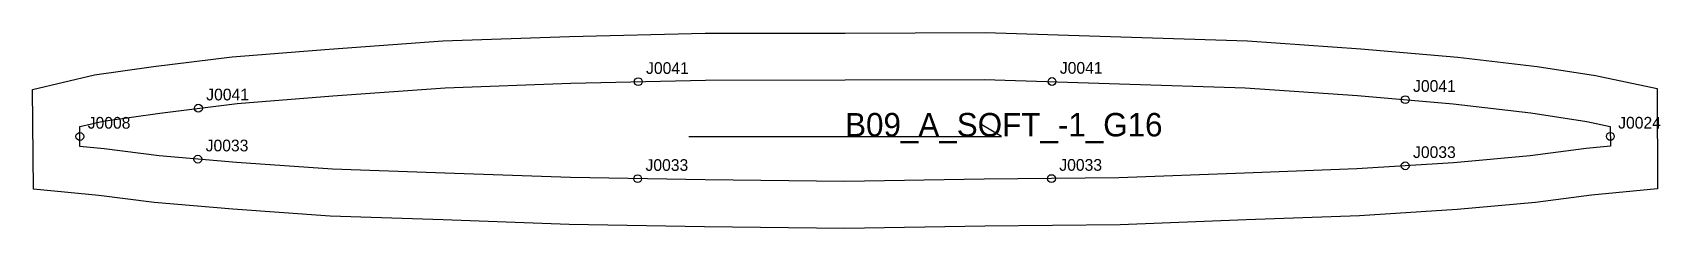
# Model space of a CAD drawing. Header units: millimetres. Extents: x -12 to 404, y -26 to 24.
import ezdxf

# ---------------------------------------------------------------- set-up
doc = ezdxf.new("R2010")
doc.units = ezdxf.units.MM
for name, color, linetype in [('CUT', 1, 'Continuous'), ('GRAIN', 3, 'Continuous'), ('LABEL', 7, 'Continuous'), ('NOTCH', 2, 'Continuous'), ('SEW', 5, 'Continuous')]:
    doc.layers.add(name, color=color, linetype=linetype)

msp = doc.modelspace()

# ---------------------------------------------------------------- linework, layer by layer
at = {"layer": 'CUT'}
msp.add_lwpolyline([(-12.08, 9.51), (3.77, 13.19), (18.88, 15.35), (39, 17.84), (63.82, 19.79), (92.82, 21.92), (125.26, 23.05), (159.91, 23.87), (195.71, 23.93), (231.59, 24.06), (266.27, 22.96), (298.65, 21.92), (327.68, 19.89), (352.47, 17.75), (372.77, 15.38), (387.64, 13.07), (403.42, 9.74), (403.5, -16), (386.62, -17.57), (372.29, -19.43), (352.25, -21.24), (327.26, -22.85), (298.3, -23.92), (266.05, -25.17), (231.44, -25.51), (195.62, -26.11), (159.74, -25.65), (125.15, -25.09), (92.94, -23.9), (64.01, -22.94), (39.17, -21.16), (19.02, -19.48), (4.91, -17.64), (-11.86, -16.02), (-12.08, 9.51)], close=True, dxfattribs=at)
at = {"layer": 'GRAIN'}
for p, q in [((235.74, -2.54), (230.74, 0.46)), ((155.74, -2.54), (235.74, -2.54))]:
    msp.add_line(p, q, dxfattribs=at)
at = {"layer": 'NOTCH'}
for centre in [(248.66, 11.51), (142.83, 11.46), (30.34, 4.68), (339, 6.87), (0.02, -2.56), (391.46, -2.54), (30.19, -8.37), (142.69, -13.37), (248.52, -13.34), (338.99, -10.07)]:
    msp.add_circle(centre, 1, dxfattribs=at)
at = {"layer": 'SEW'}
msp.add_lwpolyline([(0, 0), (5.98, 1.39), (20.47, 3.45), (40.21, 5.9), (64.73, 7.83), (93.47, 9.93), (125.61, 11.06), (160.06, 11.87), (195.74, 11.93), (231.42, 12.06), (265.89, 10.96), (298.04, 9.93), (326.75, 7.92), (351.26, 5.81), (371.15, 3.48), (385.48, 1.26), (391.45, 0), (391.46, -5.07), (385.29, -5.65), (370.98, -7.5), (351.33, -9.27), (326.65, -10.87), (297.85, -11.93), (265.76, -13.17), (231.28, -13.51), (195.59, -14.11), (159.92, -13.65), (125.46, -13.09), (93.36, -11.91), (64.64, -10.95), (40.09, -9.19), (20.29, -7.55), (6.26, -5.71), (0.04, -5.11)], close=True, dxfattribs=at)

# ---------------------------------------------------------------- texts
at = {"layer": 'LABEL'}
for s, height, p in [('J0041', 3, (144.83, 13.46)), ('J0041', 3, (250.66, 13.51)), ('J0041', 3, (32.34, 6.68)), ('J0041', 3, (341, 8.87)), ('J0008', 3, (2.02, -0.56)), ('B09_A_SOFT_-1_G16', 6, (195.74, -2.54)), ('J0024', 3, (393.46, -0.54)), ('J0033', 3, (32.19, -6.37)), ('J0033', 3, (250.52, -11.34)), ('J0033', 3, (340.99, -8.07)), ('J0033', 3, (144.69, -11.37))]:
    msp.add_text(s, height=height, dxfattribs=at).set_placement(p)

doc.saveas('drawing.dxf')
